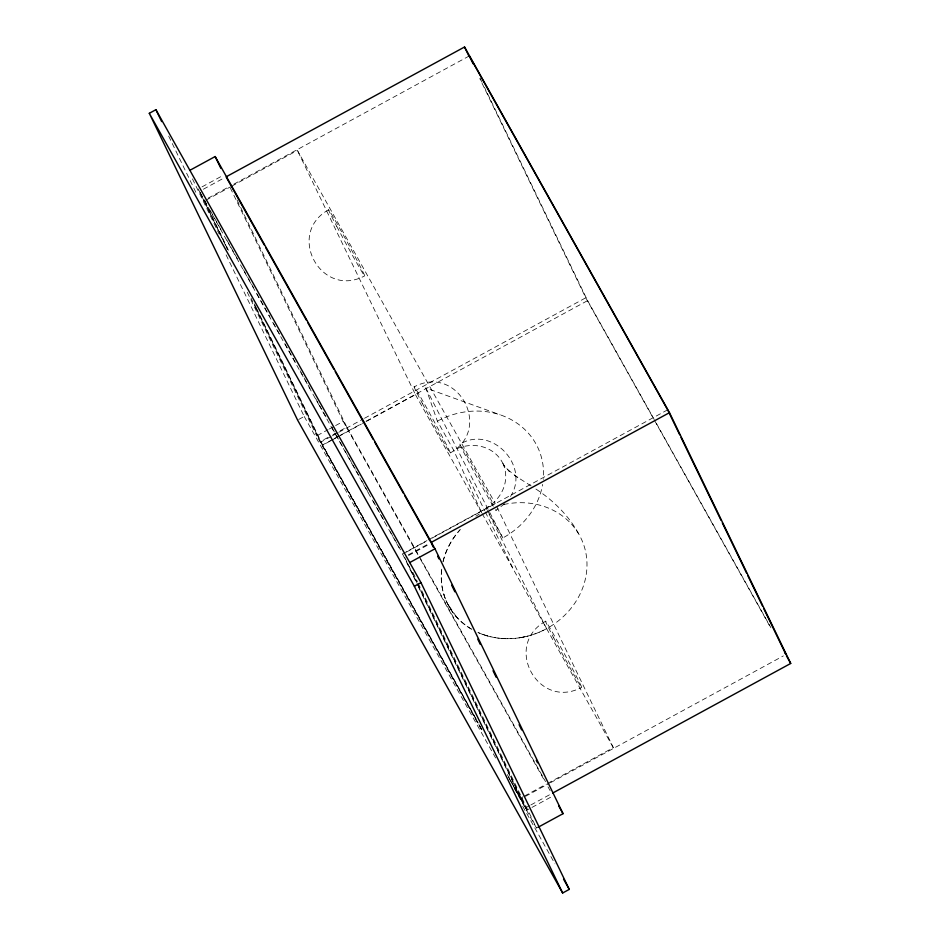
<?xml version="1.0" encoding="UTF-8"?>
<svg xmlns="http://www.w3.org/2000/svg" width="940" height="940" viewBox="0 0 940 940"><rect width="100%" height="100%" fill="white"/><g stroke="black" fill="none" stroke-linecap="round" stroke-linejoin="round"><path stroke-width="0.7" stroke-dasharray="4.7 3.53" d="M510.502 496.461C530.43 465.993 491.585 424.716 460.036 444.173M504.663 503.723L496.062 510.303M450.26 452.951C493.253 428.922 457.639 363.557 414.152 386.88M545.541 621.293C502.559 645.322 538.162 710.675 581.66 687.363M328.554 209.808C285.596 233.755 321.081 299.026 364.579 275.937M202.03 186.872L223.485 175.192M203.369 189.222L223.955 178.013M208.139 198.152L228.726 186.942M233.872 184.146L469.307 55.942M205.919 200.22L230.406 186.895M231.687 186.191L297.392 150.412L495.251 503.417L428.252 539.901M298.685 419.463L304.207 416.455L224.942 252.496M481.397 729.722L316.698 435.866L328.06 429.674M329.317 428.993L334.37 426.243M335.627 425.55L343.206 421.437L229.807 186.86M327.931 437.429L320.364 441.553L478.166 723.118M332.983 434.68L346.86 427.124L236.833 199.503M331.033 436.512L320.74 442.117L254.376 304.842M332.325 435.808L337.472 433.011M338.753 432.306L363.204 418.993M364.485 418.288L585.773 297.792L479.846 78.678M332.854 439.344L322.561 444.949L477.226 720.898M334.147 438.639L339.293 435.831M340.574 435.138L365.026 421.825M366.306 421.12L587.594 300.624L484.57 87.514M330.434 440.942L322.702 445.161L256.972 309.178M331.714 440.249L336.873 437.441M338.165 436.736L361.348 424.105M366.506 421.308L415.457 394.647L297.392 150.412M402.485 553.93L426.96 540.606M406.48 552.038L427.065 540.829M432.212 538.033L667.647 409.828M408.301 554.87L428.887 543.661M408.618 555.47L430.073 543.79M520.548 798.166L523.122 796.756M524.414 796.062L546.316 784.136M547.609 783.431L613.315 747.652L496.52 506.061M507.306 774.56L520.913 798.836L549.207 783.42M550.499 782.715L783.361 655.909M525.683 807.766L529.537 805.662M530.83 804.969L551.416 793.76M509.727 779.436L526.941 810.151L530.736 808.083M531.993 807.401L553.448 795.722M520.313 637.673L527.411 636.216M504.886 638.624L505.626 638.671L497.848 638.037M483.959 634.841L487.59 635.945M480.963 511.325L453.656 450.201L437.382 421.167L425.832 387.973L500.186 414.834M531.159 485.933L514.438 475.335L518.163 477.837L507.071 469.154L509.504 471.669L503.464 464.572L505.074 467.121L501.925 461.657A37.083 33.135 -25.8 0 0 453.656 450.201M535.929 489.047C553.719 500.726 569.335 516.178 579.357 535.095M456.464 616.863L447.358 603.351M450.554 609.05L446.007 600.378M587.594 300.624L655.615 421.99M656.332 423.27L770.906 627.685M585.773 297.792L653.852 419.252M654.569 420.532L770.647 627.65M487.461 510.526L502.841 537.95A74.895 66.916 -25.8 0 0 542.639 484.417M415.457 394.647L481.656 512.758M482.126 513.593L613.315 747.652M346.86 427.124L418.594 555.105M419.311 556.386L545.553 781.634M343.206 421.437L419.828 558.137M420.544 559.418L545.141 781.739M548.008 786.851L550.147 790.681M200.22 192.594L208.104 206.659M210.489 210.877L212.64 214.708M214.555 218.174L221.229 230.053M226.963 240.276L237.691 259.334M243.437 269.674L253.471 287.57M256.832 293.597L269.945 316.968M273.317 323.007L279.756 334.511M284.996 343.805L296.241 363.921M300.095 370.677L310.059 388.537M315.593 398.443L326.638 418.03M332.067 427.841L338.518 439.356M340.268 442.352L343.135 447.464M344.968 450.859L356.624 471.622M356.765 471.786L359.632 476.909M361.454 480.27L368.092 492.078M373.262 501.22L384.566 521.465M390.3 531.699L400.522 549.853M204.274 200.255L318.613 404.294M318.848 404.67L335.098 433.704M335.31 434.057L351.584 463.126M351.783 463.432L368.081 492.537M368.245 492.819L384.566 521.959M384.719 522.205L400.475 550.311M481.973 729.781L320.563 441.835L251.027 298.144M508.481 777.086L526.153 808.659L405.716 559.617M478.883 724.399L481.75 729.522M514.333 788.495L536.54 828.105L418.041 582.988M304.207 416.455L496.203 759.015M522.711 806.309L554.941 863.825M425.832 387.973L502.841 537.95M489.07 514.18L546.61 628.649A74.331 66.399 -25.8 0 1 477.92 632.444M469.365 479.388L484.711 510.702M485.357 512.006L514.133 570.697M480.117 78.302L482.032 82.25M486.779 509.504L486.062 508.023A37.083 33.135 -25.8 0 0 501.925 461.657M412.942 572.448L417.407 581.672M404.823 557.538L416.913 582.53M417.548 583.846L526.941 810.151M402.626 554.142L417.889 585.714M418.441 586.936L520.913 798.836M204.908 201.571L229.713 252.872M254.411 303.902L256.326 307.862M200.138 192.641L227.586 249.394M198.246 188.94L227.656 249.652M192.465 178.882L219.232 234.236M247.255 292.223L316.698 435.866M168.695 136.136L196.824 194.322M443.798 594.256L444.068 595.114M495.827 509.598A37.729 0.917 61.4 0 1 495.709 510.091M493.253 506.237A37.729 0.917 61.4 0 1 466.04 456.805A37.729 0.917 61.4 0 1 466.522 454.772A37.729 0.917 61.4 0 1 493.582 504.851M503.687 504.522A74.331 66.411 -26.1 0 1 585.785 577.054A74.331 66.411 -26.1 0 1 478.625 632.796M471.116 628.954A74.331 66.411 -26.1 0 1 441.777 568.794M443.034 561.826A74.331 66.411 -26.1 0 1 459.93 529.937M475.934 516.189A74.331 66.411 -26.1 0 1 479.329 514.074M471.904 629.365A74.331 66.399 -25.8 0 1 441.835 568.054M443.081 561.415A74.331 66.399 -25.8 0 1 460.353 529.42M437.382 421.167A74.895 66.916 -25.8 0 1 511.442 419.757A74.895 66.916 -25.8 0 1 543.297 479.412M422.342 403.436A37.729 0.917 61.4 0 0 450.237 453.033A37.729 0.917 61.4 0 0 424.034 403.213A37.729 0.917 61.4 0 0 422.342 403.436M336.743 226.364A37.729 0.917 61.4 0 0 364.638 275.972A37.729 0.917 61.4 0 0 338.435 226.152A37.729 0.917 61.4 0 0 336.743 226.364M553.742 637.884A37.729 0.917 61.4 0 0 581.637 687.481A37.729 0.917 61.4 0 0 555.434 637.661A37.729 0.917 61.4 0 0 553.742 637.884"/><path stroke-width="1.41" d="M149.284 113.305L155.911 109.698L420.979 582.636L569.276 889.393L562.649 893L297.58 420.062L149.284 113.305L414.352 586.243L562.649 893M189.915 170.293L215.154 156.545L434.985 548.796L563.037 813.676L537.798 827.423M226.528 176.603L464.536 47L669.48 412.66L790.716 663.452L552.697 793.055M431.46 542.263L669.48 412.66M409.746 562.543L434.985 548.796M414.352 586.243L420.979 582.636M784.512 651.961L785.934 654.51L763.68 608.474M786.416 655.779L790.716 663.452M226.176 177.072L264.199 244.893M265.632 247.455L306.522 320.411M307.956 322.972L333.771 369.044M335.216 371.606L373.227 439.438M374.661 442L403.354 493.195M404.788 495.744L430.614 541.828M558.748 806.015L563.037 813.676M563.542 879.17L569.276 889.393M679.738 434.821L667.647 409.828L469.307 55.942L473.126 63.826M681.007 437.453L721.074 520.325M722.343 522.957L746.513 572.954M747.782 575.586L762.411 605.842M464.536 47L469.001 56.236M431.331 543.109L433.234 547.057M437.688 556.257L438.957 558.889M451.682 585.209L454.866 591.789M477.755 639.153L480.305 644.417M493.03 670.725L496.203 677.305M519.103 724.67L521.641 729.934M536.27 760.19L537.551 762.822M215.154 156.545L220.888 168.413M155.911 109.698L161.668 121.601"/></g></svg>
